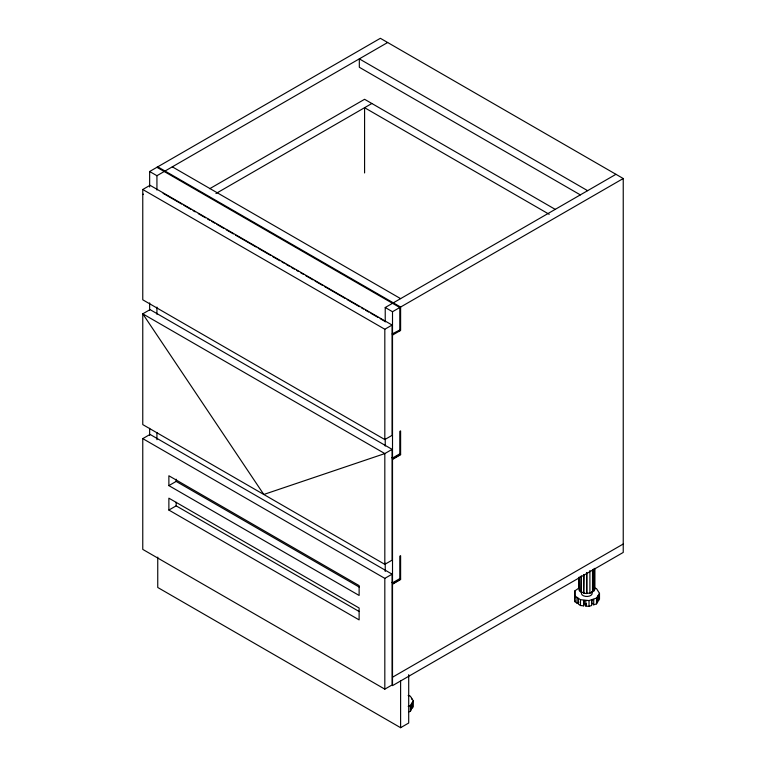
<?xml version="1.0" encoding="UTF-8"?>
<svg xmlns="http://www.w3.org/2000/svg" width="766" height="766" viewBox="0 0 766 766"><rect width="100%" height="100%" fill="white"/><g stroke="black" fill="none" stroke-linecap="round" stroke-linejoin="round"><path stroke-width="1.15" d="M578.914 602.191L576.98 603.129L576.98 597.758L578.378 598.715L578.378 604.077L580.475 605.523L583.682 605.849L584.334 600.477M594.359 587.924L596.513 588.633L599.491 593.344L599.491 599.156L598.38 600.927L598.38 595.565L597.643 596.733L597.643 602.105L596.532 603.867L593.717 604.814L593.717 599.443L591.63 600.142L591.63 605.513L589.025 606.385L585.818 606.059L586.469 603.905L584.334 603.694M592.53 569.483L592.53 592.185L592.08 592.013L594.282 590.672L594.904 588.882L594.904 568.315M408.604 711.949L410.346 711.365L410.346 705.553L413.295 700.842L410.317 696.131L408.163 695.423M410.346 711.365L411.447 709.603L411.447 704.232L412.185 703.064L412.185 708.426L413.295 706.654L413.295 700.842M596.532 603.867L596.532 598.055L599.491 593.344M579.316 576.961L579.316 590.672L581.078 592.185L581.375 575.927M583.702 574.921L583.702 593.2L583.998 574.663M576.98 603.129L574.883 601.683L574.873 590.864L578.579 588.298M149.648 187.028L149.648 171.507L380.367 38.3L623.237 178.516L623.237 552.43L392.508 685.637L392.508 311.724L623.237 178.516M149.648 171.507L156.934 175.711L387.653 42.503M142.763 189.499L150.05 185.295L392.106 325.043L392.106 435.347L384.819 439.55L142.763 299.803L142.763 189.499L384.819 329.246L392.106 325.043M209.692 188.714L364.587 99.293L555.465 209.501M215.945 193.52L371.864 103.496M142.763 438.621L150.05 434.418L392.106 574.165L392.106 684.938L384.819 689.141L142.763 549.394L142.763 438.621L384.819 578.368L392.106 574.165M385.231 321.844L385.231 307.511L615.95 174.313M399.795 329.983L392.106 333.957M392.508 335.087L400.608 330.414L400.608 307.051L157.748 166.835M168.874 485.615L359.12 595.45L359.12 585.607L168.874 475.772L168.874 485.615L176.161 481.412L359.168 587.062M168.874 510.06L359.12 619.895L359.12 608.003L168.874 498.168L168.874 510.06L176.161 505.857L359.168 611.517M392.106 449.364L384.819 453.577L263.791 494.472L142.763 313.83L150.05 309.617L392.106 449.364L392.106 560.138L384.819 564.351L142.763 424.594L142.763 313.83L384.819 453.577L384.819 564.351M399.795 453.845L392.508 458.049L391.704 457.58M392.508 458.949L400.608 454.276M392.508 459.418L400.608 454.745L400.608 430.904L399.795 431.373L399.795 454.745M399.795 578.636L392.508 582.84L391.704 582.38M392.508 583.74L400.608 579.067M392.508 584.209L400.608 579.536L400.608 555.704L399.795 556.164L399.795 579.536M392.508 677.221L623.237 544.013M157.748 557.102L157.748 587.484L400.608 727.7L408.699 723.027L408.709 674.664M586.699 572.681L586.699 593.257L589.906 593.2L592.53 592.185M574.873 590.864L574.883 595.871L580.475 599.701L589.025 600.573L596.532 598.055M408.192 706.271L410.346 705.553M579.23 588.824L578.703 588.882L578.703 577.459M579.316 590.672L579.852 590.615M594.378 588.939L594.904 588.882M583.702 593.2L586.804 593.554L586.804 572.987M581.375 591.927L583.998 592.941M587.608 190.667L359.321 58.867L359.321 67.274L580.379 194.909M549.212 214.298L364.587 107.709L364.587 172.963M172.312 166.835L400.608 298.635M156.934 167.294L399.795 307.511L399.795 330.883M385.231 307.511L392.508 311.724M163.139 193.348L181.734 204.091M183.802 205.278L191.04 209.463M193.109 210.65L195.177 211.847M198.27 213.637L205.508 217.812M207.576 219.009L209.645 220.196M211.713 221.393L214.806 223.184M216.874 224.371L224.112 228.555M226.181 229.743L233.41 233.927M235.478 235.114L256.15 247.045M258.219 248.241L270.618 255.404M272.686 256.591L279.916 260.775M281.984 261.962L284.052 263.159M286.12 264.356L289.222 266.147M291.281 267.334L294.383 269.125M296.452 270.321L298.52 271.509M300.588 272.706L303.69 274.496M305.749 275.693L312.988 279.868M315.056 281.055L322.285 285.239M324.353 286.427L345.026 298.367M347.094 299.554L359.493 306.716M361.562 307.913L363.63 309.1M365.698 310.297L368.791 312.088M370.859 313.275L378.098 317.459M380.166 318.646L385.327 321.634M593.717 604.814L591.821 602.928L591.821 599.701M411.438 698.353L412.175 699.521M574.873 596.676L574.873 598.552M574.883 599.807L574.883 601.683M594.282 568.956L594.282 590.672M593.842 568.994L593.842 590.5M589.906 570.498L589.906 593.2M589.025 600.573L589.025 606.385M585.818 606.059L585.818 600.688L583.682 600.477L583.682 605.849M581.078 576.195L581.078 592.185M580.475 599.701L580.475 605.523M400.608 680.964L400.608 727.7M385.231 438.899L385.231 446.071M385.231 563.125L385.231 571.484M384.819 329.246L384.819 439.55M384.819 578.368L384.819 689.141M176.161 479.219L176.161 481.412M176.161 502.285L176.161 505.857M156.934 175.711L156.934 190.045M156.934 307.099L156.934 314.271M156.934 432.522L156.934 439.684M149.648 302.896L149.648 310.058M149.648 428.309L149.648 435.481M143.299 194.076L143.299 194.554M591.476 591.792A5.4 3.121 0 0 1 587.503 596.446A5.4 3.121 0 0 1 581.586 592.549"/></g></svg>
